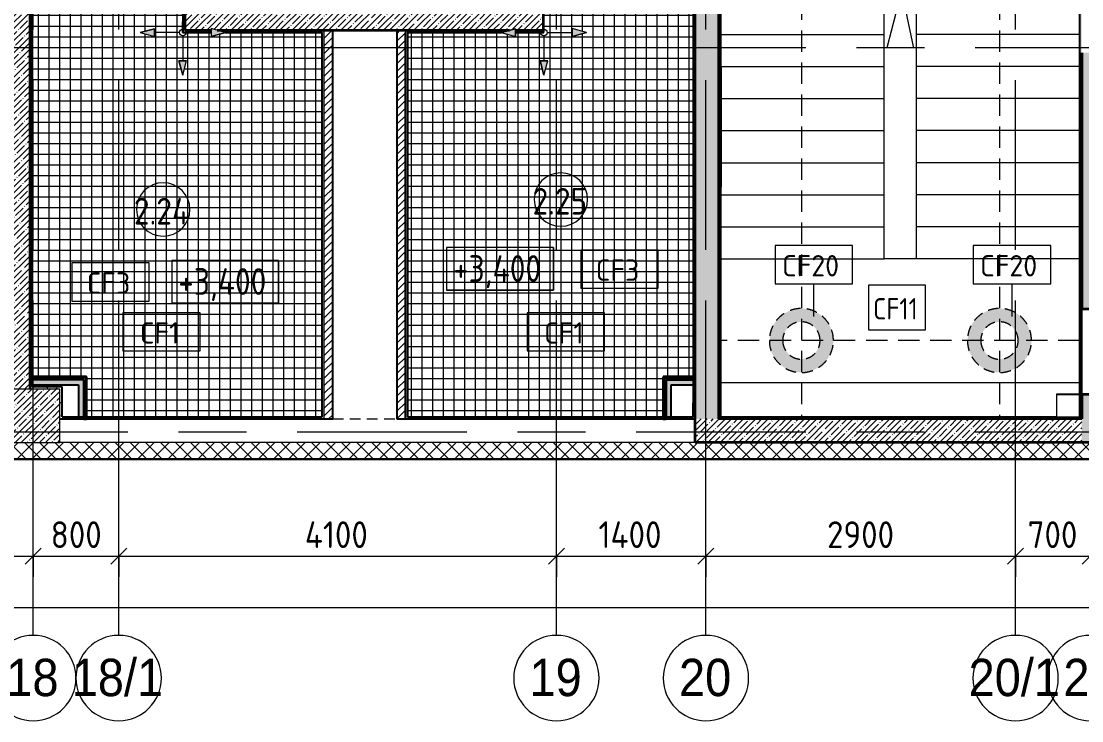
# Model space of a CAD drawing. Header units: millimetres. Extents: x 35146 to 234858, y -8553 to 29000.
# Drawn here: x 65547 to 75480, y -2706 to 3845 of the extents above; entities that cross this region are included whole.
import ezdxf

# ---------------------------------------------------------------- set-up
doc = ezdxf.new("R2010")
doc.units = ezdxf.units.MM
for name, pattern in [('200_ШТРИХ__ш1_п0_6_', [160, 100, -60]), ('ADSK_Штрих_ш2 п1', [300, 200, -100]), ('Осевая', [3175, 635, -476.25, 1587.5, -476.25])]:
    doc.linetypes.add(name, pattern=pattern)
for name, color, linetype, lineweight in [('A-ANNO-DIMS', 7, 'Continuous', 9), ('A-ANNO-DIMS-100', 7, 'Continuous', 9), ('A-AREA-IDEN', 7, 'Continuous', 9), ('A-CLNG-IDEN', 7, 'Continuous', 9), ('A-DETL', 7, 'Continuous', 9), ('A-DETL-1', 7, 'ADSK_Штрих_ш2 п1', 9), ('A-DETL-GENF', 7, 'Continuous', 9), ('A-DETL-MBND', 7, '200_ШТРИХ__ш1_п0_6_', 9), ('A-DETL-MBND-1', 7, 'Continuous', 9), ('A-FLOR', 7, 'Continuous', 9), ('A-WALL', 7, 'Continuous', 9), ('G-ANNO-DIMS', 7, 'Continuous', 9), ('I-WALL', 7, 'Continuous', 9), ('S-COLS', 7, 'Continuous', 9), ('S-STRS-1', 7, 'Continuous', 9), ('Оси', 7, 'Continuous', 9), ('Оси-1', 7, 'Continuous', 20), ('Оси-2', 7, 'Осевая', 9)]:
    doc.layers.add(name, color=color, linetype=linetype, lineweight=lineweight)
for name, color, linetype, lineweight, true_color in [('A-WALL-1', 7, 'Continuous', 25, 0x3c3c3c), ('A-WALL-2', 7, 'Continuous', 13, 0x3c3c3c), ('A-WALL-3', 7, 'Continuous', 35, 0x3c3c3c), ('A-WALL-FNSH-1', 7, 'Continuous', 9, 0x3c3c3c), ('A-WALL-FNSH-2', 7, 'Continuous', 13, 0x3c3c3c), ('G-ANNO-TEXT-1', 7, 'Continuous', 9, 0x3c3c3c)]:
    doc.layers.add(name, color=color, linetype=linetype, lineweight=lineweight, true_color=true_color)
doc.styles.add('Arial', font='arial.ttf', dxfattribs={"width": 0.9, "height": 350})
doc.styles.add('GOST Common', font='GOST_Common.ttf', dxfattribs={"width": 0.9, "height": 250})
doc.styles.add('GOST Common_1', font='GOST_Common.ttf', dxfattribs={"height": 200})
doc.styles.add('GOST Common_3', font='GOST_Common.ttf', dxfattribs={"width": 0.9, "height": 200})
doc.styles.add('ISOCPEUR', font='isocpeur.ttf', dxfattribs={"width": 0.9, "height": 250})
doc.dimstyles.new('ISO-2_5_0_9К_БОЛЬШОЙ', dxfattribs={"dimscale": 304.8, "dimtxt": 248.995294, "dimasz": 0.492126, "dimexe": 0.393701, "dimexo": 0.984252, "dimgap": 0, "dimtad": 1, "dimdec": 0, "dimrnd": 10, "dimzin": 0, "dimdsep": 46, "dimtxsty": 'ISOCPEUR', "dimblk1": 'OBLIQUE', "dimblk2": 'OBLIQUE', "dimsah": 1, "dimcen": 0.09, "dimdle": 0.393701, "dimazin": 0, "dimtfac": 1, "dimtdec": 4, "dimtix": 1, "dimtmove": 0, "dimatfit": 3, "dimfxl": 1, "dimtvp": 1, "dimtolj": 1, "dimtzin": 0, "dimarcsym": 2})
doc.dimstyles.new('ISO-2_5_0_9К_БОЛЬШОЙ_1', dxfattribs={"dimscale": 304.8, "dimtxt": 248.995294, "dimasz": 0.492126, "dimexe": 0.393701, "dimexo": 0.984252, "dimgap": 0, "dimtad": 1, "dimdec": 0, "dimrnd": 10, "dimzin": 0, "dimdsep": 46, "dimtxsty": 'ISOCPEUR', "dimblk1": 'OBLIQUE', "dimblk2": 'OBLIQUE', "dimsah": 1, "dimcen": 0.09, "dimdle": 0.393701, "dimazin": 0, "dimtfac": 1, "dimtdec": 4, "dimtix": 1, "dimtmove": 2, "dimatfit": 3, "dimfxl": 1, "dimtvp": 1, "dimtolj": 1, "dimtzin": 0, "dimarcsym": 2})
pattern_1 = [(45, (0, 0), (-57.02463, 57.02463), []), (45, (57.025, 0), (-57.02463, 57.02463), [100.806, -20.161, 3.353, -16.808])]
pattern_2 = [(45, (0, 0), (-35.35534, 35.35534), [])]
pattern_3 = [(0, (0, 0), (121.92, 30.48), [10.058, -81.382, 10.058, -81.382, -487.68]), (0, (0, 0), (121.92, 30.48), [-182.88, 10.058, -172.822, 10.058, -81.382, -213.36]), (0, (0, 0), (121.92, 30.48), [-457.2, 10.058, -50.902, 10.058, -142.342]), (120, (45.72, 15.24), (-87.356454, 90.345817), [10.058, -81.382, 10.058, -81.382, -487.68]), (120, (45.72, 15.24), (-87.356454, 90.345817), [-182.88, 10.058, -172.822, 10.058, -81.382, -213.36]), (120, (45.72, 15.24), (-87.356454, 90.345817), [-457.2, 10.058, -50.902, 10.058, -142.342]), (240, (60.96, 76.2), (-34.563546, -120.825817), [10.058, -81.382, 10.058, -81.382, -487.68]), (240, (60.96, 76.2), (-34.563546, -120.825817), [-182.88, 10.058, -172.822, 10.058, -81.382, -213.36]), (240, (60.96, 76.2), (-34.563546, -120.825817), [-457.2, 10.058, -50.902, 10.058, -142.342])]
pattern_4 = [(45, (0, 0), (-106.06602, 106.06602), []), (135, (0, 0), (-106.06602, -106.06602), [])]

# ---------------------------------------------------------------- blocks, each defined once
blk = doc.blocks.new('BSC_Колонна _Прямоугольная - 500х500-V10-План потолков с обозначением видов отделки и геометрии 2 этажа в осях 12-23')
at = {"layer": 'S-COLS'}
h = blk.add_hatch(dxfattribs=at)
h.set_pattern_fill('FP_11', color=256, style=0, pattern_type=2)
h.set_pattern_definition([(45, (-65660, -150), (-57.02463, 57.02463), []), (45, (-65602.975, -150), (-57.02463, 57.02463), [100.806, -20.161, 3.353, -16.808])])
h.paths.add_polyline_path([(-250, -250), (250, -250), (250, 250), (-250, 250), (-250, 183.4)])
for p, q in [((250, 250), (-250, 250)), ((-250, 250), (-250, -250)), ((250, -250), (250, 250)), ((-250, -250), (250, -250))]:
    blk.add_line(p, q, dxfattribs=at)
blk = doc.blocks.new('Начало раскладки_красным - Начало раскладки_красным-26102174-План потолков с обозначением видов отделки и геометрии 2 этажа в осях 12-23')
at = {"layer": 'A-DETL-GENF'}
for points in [[(-36.2, 264.8), (36.2, 264.8), (0, 400)], [(-264.8, -36.2), (-264.8, 36.2), (-400, 0)], [(264.8, -36.2), (400, 0), (264.8, 36.2)], [(0, -400), (36.2, -264.8), (-36.2, -264.8)]]:
    blk.add_hatch(color=256, dxfattribs=at).paths.add_polyline_path(points)
for p, q in [((0, 400), (-36.2, 264.8)), ((0, 400), (-36.2, 264.8)), ((36.2, 264.8), (0, 400)), ((0, 400), (36.2, 264.8)), ((-36.2, 264.8), (36.2, 264.8)), ((-36.2, 264.8), (36.2, 264.8)), ((0, 30), (0, 264.8)), ((-264.8, 36.2), (-400, 0)), ((-400, 0), (-264.8, 36.2)), ((-400, 0), (-264.8, -36.2)), ((-400, 0), (-264.8, -36.2)), ((-264.8, -36.2), (-264.8, 36.2)), ((-264.8, 36.2), (-264.8, -36.2)), ((-30, 0), (-264.8, 0)), ((30, 0), (264.8, 0)), ((400, 0), (264.8, 36.2)), ((264.8, 36.2), (264.8, -36.2)), ((400, 0), (264.8, 36.2)), ((264.8, 36.2), (264.8, -36.2)), ((400, 0), (264.8, -36.2)), ((0, -30), (0, -264.8)), ((264.8, -36.2), (400, 0)), ((36.2, -264.8), (-36.2, -264.8)), ((-36.2, -264.8), (0, -400)), ((0, -400), (-36.2, -264.8)), ((-36.2, -264.8), (36.2, -264.8)), ((0, -400), (36.2, -264.8)), ((0, -400), (36.2, -264.8))]:
    blk.add_line(p, q, dxfattribs=at)
blk.add_circle((0, 0), 30, dxfattribs=at)
blk = doc.blocks.new('Ось сетки - D8-29747960-План потолков с обозначением видов отделки и геометрии 2 этажа в осях 12-23')
at = {"layer": 'Оси-1'}
for start, end in [(360, 180), (180, 360)]:
    blk.add_arc((0, 0), 4, start, end, dxfattribs=at)
blk = doc.blocks.new('DIMBLOCK14-План потолков с обозначением видов отделки и геометрии 2 этажа в осях 12-23')
at = {"layer": 'A-ANNO-DIMS-100'}
for p, q in [((38310, -1840.8), (38310, -1526.9)), ((84560, -1840.8), (84560, -1526.9)), ((38190, -1646.9), (84680, -1646.9)), ((38310, -1646.9), (38310, -1840.8)), ((84560, -1646.9), (84560, -1840.8))]:
    blk.add_line(p, q, dxfattribs=at)
at = {"layer": 'A-ANNO-DIMS-100', "lineweight": 20}
for p, q in [((38310, -1646.9), (38385, -1571.9)), ((84560, -1646.9), (84635, -1571.9)), ((38310, -1646.9), (38235, -1721.9)), ((84560, -1646.9), (84485, -1721.9))]:
    blk.add_line(p, q, dxfattribs=at)
at = {"layer": 'A-ANNO-DIMS-100', "color": 0, "insert": (62678.4, -1320.3), "char_height": 250, "width": 976.828, "attachment_point": 1, "line_spacing_factor": 1.149209, "style": 'ISOCPEUR'}
blk.add_mtext('46250', dxfattribs=at)
blk = doc.blocks.new('_Oblique')
at = {"color": 0, "linetype": 'ByBlock', "lineweight": -2}
blk.add_line((-0.5, -0.5), (0.5, 0.5), dxfattribs=at)
blk = doc.blocks.new('DIMBLOCK25-План потолков с обозначением видов отделки и геометрии 2 этажа в осях 12-23')
at = {"layer": 'A-ANNO-DIMS-100'}
for p, q in [((61160, -1358.9), (61160, -1045)), ((65660, -1358.9), (65660, -1045)), ((61160, -1165), (65660, -1165)), ((61160, -1165), (61160, -1358.9)), ((65660, -1165), (65660, -1358.9))]:
    blk.add_line(p, q, dxfattribs=at)
at = {"layer": 'A-ANNO-DIMS-100', "lineweight": 20}
for p, q in [((61160, -1165), (61235, -1090)), ((65660, -1165), (65735, -1090)), ((61160, -1165), (61085, -1240)), ((65660, -1165), (65585, -1240))]:
    blk.add_line(p, q, dxfattribs=at)
at = {"layer": 'A-ANNO-DIMS-100', "color": 0, "insert": (62709.7, -838.4), "char_height": 250, "width": 787.208, "attachment_point": 1, "line_spacing_factor": 1.149209, "style": 'ISOCPEUR'}
blk.add_mtext('4500', dxfattribs=at)
blk = doc.blocks.new('DIMBLOCK26-План потолков с обозначением видов отделки и геометрии 2 этажа в осях 12-23')
at = {"layer": 'A-ANNO-DIMS-100'}
for p, q in [((65660, -1358.9), (65660, -1045)), ((66460, -1358.9), (66460, -1045)), ((65660, -1165), (66460, -1165)), ((65660, -1165), (65660, -1358.9)), ((66460, -1165), (66460, -1358.9))]:
    blk.add_line(p, q, dxfattribs=at)
at = {"layer": 'A-ANNO-DIMS-100', "lineweight": 20}
for p, q in [((65660, -1165), (65735, -1090)), ((66460, -1165), (66535, -1090)), ((65660, -1165), (65585, -1240)), ((66460, -1165), (66385, -1240))]:
    blk.add_line(p, q, dxfattribs=at)
at = {"layer": 'A-ANNO-DIMS-100', "color": 0, "insert": (65823, -838.4), "char_height": 250, "width": 568.858, "attachment_point": 1, "line_spacing_factor": 1.149209, "style": 'ISOCPEUR'}
blk.add_mtext('800', dxfattribs=at)
blk = doc.blocks.new('DIMBLOCK27-План потолков с обозначением видов отделки и геометрии 2 этажа в осях 12-23')
at = {"layer": 'A-ANNO-DIMS-100'}
for p, q in [((66460, -1358.9), (66460, -1045)), ((70560, -1358.9), (70560, -1045)), ((66460, -1165), (70560, -1165)), ((66460, -1165), (66460, -1358.9)), ((70560, -1165), (70560, -1358.9))]:
    blk.add_line(p, q, dxfattribs=at)
at = {"layer": 'A-ANNO-DIMS-100', "lineweight": 20}
for p, q in [((66460, -1165), (66535, -1090)), ((70560, -1165), (70635, -1090)), ((66460, -1165), (66385, -1240)), ((70560, -1165), (70485, -1240))]:
    blk.add_line(p, q, dxfattribs=at)
at = {"layer": 'A-ANNO-DIMS-100', "color": 0, "insert": (68203.5, -838.4), "char_height": 250, "width": 735.494, "attachment_point": 1, "line_spacing_factor": 1.149209, "style": 'ISOCPEUR'}
blk.add_mtext('4100', dxfattribs=at)
blk = doc.blocks.new('DIMBLOCK28-План потолков с обозначением видов отделки и геометрии 2 этажа в осях 12-23')
at = {"layer": 'A-ANNO-DIMS-100'}
for p, q in [((70560, -1358.9), (70560, -1045)), ((71960, -1358.9), (71960, -1045)), ((70560, -1165), (71960, -1165)), ((70560, -1165), (70560, -1358.9)), ((71960, -1165), (71960, -1358.9))]:
    blk.add_line(p, q, dxfattribs=at)
at = {"layer": 'A-ANNO-DIMS-100', "lineweight": 20}
for p, q in [((70560, -1165), (70635, -1090)), ((71960, -1165), (72035, -1090)), ((70560, -1165), (70485, -1240)), ((71960, -1165), (71885, -1240))]:
    blk.add_line(p, q, dxfattribs=at)
at = {"layer": 'A-ANNO-DIMS-100', "color": 0, "insert": (70953.5, -838.4), "char_height": 250, "width": 735.494, "attachment_point": 1, "line_spacing_factor": 1.149209, "style": 'ISOCPEUR'}
blk.add_mtext('1400', dxfattribs=at)
blk = doc.blocks.new('DIMBLOCK29-План потолков с обозначением видов отделки и геометрии 2 этажа в осях 12-23')
at = {"layer": 'A-ANNO-DIMS-100'}
for p, q in [((71960, -1358.9), (71960, -1045)), ((74860, -1358.9), (74860, -1045)), ((71960, -1165), (74860, -1165)), ((71960, -1165), (71960, -1358.9)), ((74860, -1165), (74860, -1358.9))]:
    blk.add_line(p, q, dxfattribs=at)
at = {"layer": 'A-ANNO-DIMS-100', "lineweight": 20}
for p, q in [((71960, -1165), (72035, -1090)), ((74860, -1165), (74935, -1090)), ((71960, -1165), (71885, -1240)), ((74860, -1165), (74785, -1240))]:
    blk.add_line(p, q, dxfattribs=at)
at = {"layer": 'A-ANNO-DIMS-100', "color": 0, "insert": (73094, -838.4), "char_height": 250, "width": 758.478, "attachment_point": 1, "line_spacing_factor": 1.149209, "style": 'ISOCPEUR'}
blk.add_mtext('2900', dxfattribs=at)
blk = doc.blocks.new('DIMBLOCK30-План потолков с обозначением видов отделки и геометрии 2 этажа в осях 12-23')
at = {"layer": 'A-ANNO-DIMS-100'}
for p, q in [((74860, -1358.9), (74860, -1045)), ((75560, -1358.9), (75560, -1045)), ((74860, -1165), (75560, -1165)), ((74860, -1165), (74860, -1358.9)), ((75560, -1165), (75560, -1358.9))]:
    blk.add_line(p, q, dxfattribs=at)
at = {"layer": 'A-ANNO-DIMS-100', "lineweight": 20}
for p, q in [((74860, -1165), (74935, -1090)), ((75560, -1165), (75635, -1090)), ((74860, -1165), (74785, -1240)), ((75560, -1165), (75485, -1240))]:
    blk.add_line(p, q, dxfattribs=at)
at = {"layer": 'A-ANNO-DIMS-100', "color": 0, "insert": (74973, -838.4), "char_height": 250, "width": 568.858, "attachment_point": 1, "line_spacing_factor": 1.149209, "style": 'ISOCPEUR'}
blk.add_mtext('700', dxfattribs=at)
blk = doc.blocks.new('Марка_Помещения - Номер-25198446-План потолков с обозначением видов отделки и геометрии 2 этажа в осях 12-23')
at = {"layer": 'A-AREA-IDEN'}
for start, end in [(360, 180), (180, 360)]:
    blk.add_arc((0, 0), 2.5, start, end, dxfattribs=at)
blk = doc.blocks.new('М_потолков - Марка_ Имя типа-25382930-План потолков с обозначением видов отделки и геометрии 2 этажа в осях 12-23')
at = {"layer": 'A-CLNG-IDEN'}
for p, q in [((3.625, 1.984375), (-3.625, 1.984375)), ((-3.625, 1.984375), (-3.625, -1.59375)), ((3.625, -1.59375), (3.625, 1.984375)), ((-3.625, -1.59375), (3.625, -1.59375))]:
    blk.add_line(p, q, dxfattribs=at)
blk = doc.blocks.new('Высотные отметки - 10х4_h_-17668695-План потолков с обозначением видов отделки и геометрии 2 этажа в осях 12-23')
at = {"layer": 'G-ANNO-DIMS'}
for p, q in [((-5, 4), (-5, 0)), ((5, 4), (-5, 4)), ((5, 4), (-5, 4)), ((-5, 4), (-5, 0)), ((5, 4), (5, 0)), ((5, 0), (5, 4)), ((5, 0), (-5, 0)), ((-5, 0), (5, 0))]:
    blk.add_line(p, q, dxfattribs=at)

msp = doc.modelspace()

# ---------------------------------------------------------------- hatches: boundary and pattern name
at = {"layer": 'A-DETL-MBND'}
h = msp.add_hatch(dxfattribs=at)
h.set_pattern_fill('FP_48', color=256, style=0, pattern_type=2)
h.set_pattern_definition([(270, (67007.5, 3900), (100, 6e-15), []), (0, (67007.5, 3900), (0, 100), [])])
h.paths.add_polyline_path([(67617.3, 141), (68364, 141), (68364, 3739), (67459.1, 3739), (67324.8, 3702.9), (67324.7, 3739), (67059, 3739), (67059, 4003.8), (67023.6, 4003.7), (67059, 4139), (67059, 7659), (65931, 7659), (65931, 7379), (65651, 7379), (65651, 515.5), (66160, 515.5), (66160, 141)])
h.paths.add_polyline_path([(67060.2, 3339), (67023.9, 3474.2), (67096.4, 3474.3)])
h.paths.add_polyline_path([(66795.3, 3702.6), (66660, 3738.8), (66795.2, 3775.1)])
h = msp.add_hatch(dxfattribs=at)
h.set_pattern_fill('FP_49', color=256, style=0, pattern_type=2)
h.set_pattern_definition([(270, (70502.5, 3900), (100, 6e-15), []), (0, (70502.5, 3900), (0, 100), [])])
h.paths.add_polyline_path([(70549.1, 141), (71560, 141), (71560, 515.5), (71839, 515.5), (71839, 7659), (70441, 7659), (70441.8, 4139), (70478.1, 4003.8), (70441, 4003.7), (70441, 3739), (70177.2, 3739), (70177.3, 3702.6), (70042, 3739), (69166, 3739), (69166, 141)])
h.paths.add_polyline_path([(70442.2, 3339), (70405.9, 3474.2), (70478.4, 3474.3)])
h.paths.add_polyline_path([(70706.8, 3702.9), (70706.7, 3775.4), (70842, 3739.2)])
at = {"layer": 'A-DETL-MBND-1'}
h = msp.add_hatch(color=256, dxfattribs=at)
h.paths.add_polyline_path([(72853.8, 554.9), (72912.3, 560.6), (72968.6, 577.7), (73020.4, 605.4), (73065.9, 642.7), (73103.2, 688.2), (73130.9, 740), (73148, 796.3), (73153.8, 854.9), (73148, 913.4), (73130.9, 969.7), (73103.2, 1021.5), (73065.9, 1067), (73020.4, 1104.3), (72968.6, 1132), (72912.3, 1149.1), (72853.8, 1154.9), (72795.2, 1149.1), (72739, 1132), (72687.1, 1104.3), (72641.6, 1067), (72604.3, 1021.5), (72576.6, 969.7), (72559.5, 913.4), (72553.8, 854.9), (72559.5, 796.3), (72576.6, 740), (72604.3, 688.2), (72641.6, 642.7), (72687.1, 605.4), (72739, 577.7), (72795.2, 560.6)])
h.paths.add_polyline_path([(72853.8, 679.9), (72808.5, 685.8), (72766.3, 703.3), (72730, 731.1), (72702.2, 767.4), (72684.7, 809.6), (72678.8, 854.9), (72684.7, 900.1), (72702.2, 942.4), (72730, 978.6), (72766.3, 1006.4), (72808.5, 1023.9), (72853.8, 1029.9), (72899.1, 1023.9), (72941.3, 1006.4), (72977.5, 978.6), (73005.3, 942.4), (73022.8, 900.1), (73028.8, 854.9), (73022.8, 809.6), (73005.3, 767.4), (72977.5, 731.1), (72941.3, 703.3), (72899.1, 685.8)])
h = msp.add_hatch(color=256, dxfattribs=at)
h.paths.add_polyline_path([(74709, 554.9), (74767.5, 560.6), (74823.8, 577.7), (74875.7, 605.4), (74921.1, 642.7), (74958.4, 688.2), (74986.2, 740), (75003.2, 796.3), (75009, 854.9), (75003.2, 913.4), (74986.2, 969.7), (74958.4, 1021.5), (74921.1, 1067), (74875.7, 1104.3), (74823.8, 1132), (74767.5, 1149.1), (74709, 1154.9), (74650.5, 1149.1), (74594.2, 1132), (74542.3, 1104.3), (74496.9, 1067), (74459.6, 1021.5), (74431.8, 969.7), (74414.7, 912.5), (74409, 854.9), (74414.8, 796.3), (74431.8, 740), (74459.6, 688.2), (74496.9, 642.7), (74542.3, 605.4), (74594.2, 577.7), (74650.5, 560.6)])
h.paths.add_polyline_path([(74709, 679.9), (74663.7, 685.8), (74621.5, 703.3), (74585.3, 731.1), (74557.4, 767.4), (74540, 809.6), (74534, 854.9), (74540, 900.1), (74557.4, 942.4), (74585.3, 978.6), (74621.5, 1006.4), (74663.7, 1023.9), (74709, 1029.9), (74754.3, 1023.9), (74796.5, 1006.4), (74832.7, 978.6), (74860.6, 942.4), (74878, 900.1), (74884, 854.9), (74878, 809.6), (74860.6, 767.4), (74832.7, 731.1), (74796.5, 703.3), (74754.3, 685.8)])
at = {"layer": 'A-WALL'}
h = msp.add_hatch(dxfattribs=at)
h.set_pattern_fill('FP_20', color=256, style=0, pattern_type=2)
h.set_pattern_definition([(45, (0, 0), (-70.71068, 70.71068), []), (135, (0, 0), (-70.71068, -70.71068), [])])
h.paths.add_polyline_path([(74946.9, -250), (75700, -250), (75700, -100), (38742.7, -100), (38742.7, -250), (73481, -250)])
at = {"layer": 'I-WALL'}
h = msp.add_hatch(dxfattribs=at)
h.set_pattern_fill('FP_17', color=256, style=0, pattern_type=2)
h.set_pattern_definition(pattern_1)
h.paths.add_polyline_path([(72080, 120), (72080, 7900), (71860, 7900), (71860, 120), (72015.1, 120)])
h = msp.add_hatch(dxfattribs=at)
h.set_pattern_fill('FP_17', color=256, style=0, pattern_type=2)
h.set_pattern_definition(pattern_1)
h.paths.add_polyline_path([(75480, -100), (75700, -100), (75700, 350), (75480, 350), (75480, 120)])
h.paths.add_polyline_path([(75700, 1150), (75700, 3550), (75480, 3550), (75480, 1150)])
h.paths.add_polyline_path([(75700, 4050), (75700, 7900), (75480, 7900), (75480, 4050), (75679.8, 4050)])
h = msp.add_hatch(dxfattribs=at)
h.set_pattern_fill('FP_45', color=256, style=0, pattern_type=2)
h.set_pattern_definition(pattern_3)
h.paths.add_polyline_path([(67080, 3760), (67079.9, 4003.8), (67060, 4003.7), (67060, 3760)])
h.paths.add_polyline_path([(67080, 4063.7), (67080, 7660), (67060, 7660), (67060, 4138.1), (67079.5, 4065.4)])
h = msp.add_hatch(dxfattribs=at)
h.set_pattern_fill('FP_45', color=256, style=0, pattern_type=2)
h.set_pattern_definition(pattern_3)
h.paths.add_polyline_path([(71840, 140), (71860, 140), (71860, 7660), (71840, 7660), (71840, 141)])
h = msp.add_hatch(dxfattribs=at)
h.set_pattern_fill('FP_45', color=256, style=0, pattern_type=2)
h.set_pattern_definition(pattern_3)
h.paths.add_polyline_path([(72100, 120), (72100, 7680), (72080, 7680), (72080, 120)])
h = msp.add_hatch(dxfattribs=at)
h.set_pattern_fill('FP_45', color=256, style=0, pattern_type=2)
h.set_pattern_definition(pattern_3)
h.paths.add_polyline_path([(75460, 130), (75480, 130), (75480, 7660), (75460, 7659), (75460, 333.4)])
h = msp.add_hatch(dxfattribs=at)
h.set_pattern_fill('FP_17', color=256, style=0, pattern_type=2)
h.set_pattern_definition(pattern_1)
h.paths.add_polyline_path([(65630, 400), (65630, 7400), (65410, 7400), (65410, 400), (65620.5, 400)])
h = msp.add_hatch(dxfattribs=at)
h.set_pattern_fill('FP_45', color=256, style=0, pattern_type=2)
h.set_pattern_definition(pattern_3)
h.paths.add_polyline_path([(65630, 400), (65650, 400), (65650, 7400), (65630, 7400), (65630, 1491.5)])
h = msp.add_hatch(dxfattribs=at)
h.set_pattern_fill('FP_17', color=256, style=0, pattern_type=2)
h.set_pattern_definition(pattern_1)
h.paths.add_polyline_path([(68385, 3760), (70121.1, 3760), (70177.2, 3775.1), (70177.3, 3760), (70440, 3760), (70440, 3980), (67080, 3980), (67080, 3760), (67324.8, 3760), (67324.7, 3775.4), (67382.3, 3760), (68365, 3760)])
h = msp.add_hatch(dxfattribs=at)
h.set_pattern_fill('FP_45', color=256, style=0, pattern_type=2)
h.set_pattern_definition(pattern_3)
h.paths.add_polyline_path([(68364, 3740), (68365, 3740), (68365, 3760), (67382.3, 3760), (67460, 3740), (67617.3, 3740)])
h.paths.add_polyline_path([(67324.7, 3740), (67324.8, 3740), (67324.7, 3760), (67060, 3760), (67060, 3740)])
h = msp.add_hatch(dxfattribs=at)
h.set_pattern_fill('FP_45', color=256, style=0, pattern_type=2)
h.set_pattern_definition(pattern_3)
h.paths.add_polyline_path([(68365, 140), (68385, 140), (68385, 3760), (68365, 3760), (68365, 141)])
h = msp.add_hatch(dxfattribs=at)
h.set_pattern_fill('FP_21', color=256, style=0, pattern_type=2)
h.set_pattern_definition(pattern_2)
h.paths.add_polyline_path([(68465, 120), (68465, 3760), (68385, 3760), (68385, 120)])
h = msp.add_hatch(dxfattribs=at)
h.set_pattern_fill('FP_21', color=256, style=0, pattern_type=2)
h.set_pattern_definition(pattern_2)
h.paths.add_polyline_path([(69145, 120), (69145, 3760), (69065, 3760), (69065, 120)])
h = msp.add_hatch(dxfattribs=at)
h.set_pattern_fill('FP_45', color=256, style=0, pattern_type=2)
h.set_pattern_definition(pattern_3)
h.paths.add_polyline_path([(70177.2, 3740), (70441, 3740), (70440, 3760), (70177.2, 3760), (70177.2, 3755.9)])
h.paths.add_polyline_path([(69165, 3740), (70046.6, 3740), (70121.1, 3760), (69145, 3760), (69145, 3740)])
h = msp.add_hatch(dxfattribs=at)
h.set_pattern_fill('FP_45', color=256, style=0, pattern_type=2)
h.set_pattern_definition(pattern_3)
h.paths.add_polyline_path([(69145, 120), (69165, 120), (69165, 3740), (69145, 3740), (69145, 1491.5)])
h = msp.add_hatch(dxfattribs=at)
h.set_pattern_fill('FP_55', color=256, style=0, pattern_type=2)
h.set_pattern_definition(pattern_4)
h.paths.add_polyline_path([(65630, 503), (66160, 503), (66160, 515.5), (65630, 515.5)])
h = msp.add_hatch(dxfattribs=at)
h.set_pattern_fill('FP_55', color=256, style=0, pattern_type=2)
h.set_pattern_definition(pattern_4)
h.paths.add_polyline_path([(66147.5, 490.5), (66147.5, 503), (65630, 503), (65630, 490.5), (66135, 490.5)])
h = msp.add_hatch(dxfattribs=at)
h.set_pattern_fill('FP_55', color=256, style=0, pattern_type=2)
h.set_pattern_definition(pattern_4)
h.paths.add_polyline_path([(66160, 120), (66160, 503), (66147.5, 503), (66147.5, 120), (66151.4, 120)])
h = msp.add_hatch(dxfattribs=at)
h.set_pattern_fill('FP_55', color=256, style=0, pattern_type=2)
h.set_pattern_definition(pattern_4)
h.paths.add_polyline_path([(71860, 503), (71860, 515.5), (71560, 515.5), (71560, 503), (71572.5, 503)])
h = msp.add_hatch(dxfattribs=at)
h.set_pattern_fill('FP_55', color=256, style=0, pattern_type=2)
h.set_pattern_definition(pattern_4)
h.paths.add_polyline_path([(71572.5, 120), (71572.5, 503), (71560, 503), (71560, 120)])
h = msp.add_hatch(dxfattribs=at)
h.set_pattern_fill('FP_55', color=256, style=0, pattern_type=2)
h.set_pattern_definition(pattern_4)
h.paths.add_polyline_path([(71585, 490.5), (71860, 490.5), (71860, 503), (71572.5, 503), (71572.5, 490.5)])
for points in [[(66135, 440.5), (66135, 490.5), (65630, 490.5), (65630, 440.5), (66085, 440.5)], [(66085, 120), (66135, 120), (66135, 440.5), (66085, 440.5), (66085, 333.4)], [(71635, 440.5), (71860, 440.5), (71860, 490.5), (71585, 490.5), (71585, 440.5)], [(71585, 120), (71635, 120), (71635, 440.5), (71585, 440.5), (71585, 333.4)]]:
    msp.add_hatch(color=256, dxfattribs=at).paths.add_polyline_path(points)
h = msp.add_hatch(dxfattribs=at)
h.set_pattern_fill('FP_45', color=256, style=0, pattern_type=2)
h.set_pattern_definition(pattern_3)
h.paths.add_polyline_path([(65930, 400), (65930, 420), (65650, 420), (65650, 400), (65910, 400)])
h = msp.add_hatch(dxfattribs=at)
h.set_pattern_fill('FP_45', color=256, style=0, pattern_type=2)
h.set_pattern_definition(pattern_3)
h.paths.add_polyline_path([(65930, 120), (65930, 400), (65910, 400), (65910, 120)])
h = msp.add_hatch(dxfattribs=at)
h.set_pattern_fill('FP_55', color=256, style=0, pattern_type=2)
h.set_pattern_definition(pattern_4)
h.paths.add_polyline_path([(66135, 120), (66147.5, 120), (66147.5, 490.5), (66135, 490.5), (66135, 333.4)])
h = msp.add_hatch(dxfattribs=at)
h.set_pattern_fill('FP_55', color=256, style=0, pattern_type=2)
h.set_pattern_definition(pattern_4)
h.paths.add_polyline_path([(71585, 120), (71585, 490.5), (71572.5, 490.5), (71572.5, 120)])
h = msp.add_hatch(dxfattribs=at)
h.set_pattern_fill('FP_45', color=256, style=0, pattern_type=2)
h.set_pattern_definition(pattern_3)
h.paths.add_polyline_path([(66151.4, 120), (68385, 120), (68385, 140), (65930, 140), (65930, 120)])
h = msp.add_hatch(dxfattribs=at)
h.set_pattern_fill('FP_45', color=256, style=0, pattern_type=2)
h.set_pattern_definition(pattern_3)
h.paths.add_polyline_path([(70549.1, 120), (71860, 120), (71860, 140), (69165, 140), (69165, 120)])
h = msp.add_hatch(dxfattribs=at)
h.set_pattern_fill('FP_17', color=256, style=0, pattern_type=2)
h.set_pattern_definition(pattern_1)
h.paths.add_polyline_path([(75480, -100), (75480, 120), (71860, 120), (71860, -100), (74946.9, -100)])

# ---------------------------------------------------------------- linework, layer by layer
at = {"layer": 'A-CLNG-IDEN'}
for p, q in [((72971.1, 1079.9), (72971.1, 1385.8)), ((74826.4, 1079.9), (74826.4, 1385.8))]:
    msp.add_line(p, q, dxfattribs=at)
at = {"layer": 'A-DETL'}
for p, q in [((73630, 1620), (73630, 5520)), ((73930, 5520), (73930, 1620)), ((73930, 1620), (73630, 1620))]:
    msp.add_line(p, q, dxfattribs=at)
at = {"layer": 'A-DETL-1'}
for p, q in [((72853.8, 7659), (72853.8, 141)), ((74709, 7659), (74709, 120)), ((75459, 854.9), (72101.4, 854.9))]:
    msp.add_line(p, q, dxfattribs=at)
at = {"layer": 'A-DETL-MBND'}
for p, q in [((71839, 515.5), (71839, 7659)), ((65651, 7379), (65651, 515.5)), ((67059, 3739), (67059, 4003.8)), ((70441, 4003.8), (70441, 3760)), ((67324.8, 3739), (67059, 3739)), ((68364, 3739), (67459.1, 3739)), ((68364, 141), (68364, 3739)), ((69166, 3739), (69166, 141)), ((70042.9, 3739), (69166, 3739)), ((70441, 3739), (70177.2, 3739)), ((65661, 516.5), (65661, 515.5)), ((65661, 516.5), (66160, 516.5)), ((66160, 516.5), (66160, 515.5)), ((66160, 141), (68364, 141)), ((68465, 120), (69065, 120)), ((69166, 141), (71560, 141))]:
    msp.add_line(p, q, dxfattribs=at)
for centre, radius, start, end in [((72853.8, 854.9), 300, 0, 180), ((74709, 854.9), 300, 0, 180), ((72853.8, 854.9), 175, 0, 180), ((74709, 854.9), 175, 0, 180), ((72853.8, 854.9), 300, 180, 360), ((72853.8, 854.9), 175, 180, 0), ((74709, 854.9), 300, 180, 360), ((74709, 854.9), 175, 180, 0)]:
    msp.add_arc(centre, radius, start, end, dxfattribs=at)
at = {"layer": 'A-FLOR'}
for p, q in [((75460, 460), (72100, 460)), ((72100, 140), (75460.2, 140))]:
    msp.add_line(p, q, dxfattribs=at)
at = {"layer": 'A-WALL'}
for p, q in [((68385, 120), (68385, 3760)), ((69145, 3760), (69145, 3740)), ((66147.5, 503), (65630, 503)), ((66147.5, 503), (66147.5, 120)), ((71572.5, 503), (71572.5, 120)), ((71572.5, 503), (71860, 503)), ((75459, 350), (75459, 351)), ((72101, 140), (72101, 139)), ((38742.7, -250), (75850, -250))]:
    msp.add_line(p, q, dxfattribs=at)
at = {"layer": 'A-WALL-1'}
for p, q in [((72100, 120), (72100, 7680)), ((75460, 7660), (75460, 130)), ((65650, 7380), (65650, 420)), ((67060, 4003.8), (67060, 3740)), ((67060, 3740), (67324.8, 3740)), ((67457.1, 3740), (68365, 3740)), ((68365, 140), (68365, 3740)), ((68465, 120), (68465, 3760)), ((69065, 3760), (69065, 120)), ((69145, 120), (69145, 3740)), ((69165, 3740), (70046.6, 3740)), ((69165, 3740), (69165, 140)), ((70177.2, 3740), (70441, 3740)), ((70440, 3760), (70441, 3760)), ((70441, 3740), (70441, 3760)), ((75480, 350), (75480, 1150)), ((65630, 440.5), (66085, 440.5)), ((65930, 420), (65650, 420)), ((65930, 140), (65930, 420)), ((66085, 440.5), (66085, 120)), ((71635, 120), (71635, 440.5)), ((71635, 440.5), (71860, 440.5)), ((71840, 140), (71840, 272.5)), ((65910, 120), (68465, 120)), ((65930, 140), (68365, 140)), ((69065, 120), (71860, 120)), ((69165, 140), (71840, 140)), ((75460, 130), (75480, 130))]:
    msp.add_line(p, q, dxfattribs=at)
at = {"layer": 'A-WALL-2'}
msp.add_line((71860, -100), (65910, -100), dxfattribs=at)
at = {"layer": 'A-WALL-3'}
for p, q in [((71860, -100), (71860, 7900)), ((72080, 120), (72080, 7680)), ((65630, 400), (65630, 7400)), ((67080, 3980), (67080, 3760)), ((70440, 3760), (70440, 3980)), ((67080, 3760), (67324.8, 3760)), ((67382.3, 3760), (70121.1, 3760)), ((69145, 3760), (70121.1, 3760)), ((70177.2, 3760), (70440, 3760)), ((75480, 3550), (75480, 1150)), ((75480, 1150), (75700, 1150)), ((66160, 515.5), (65630, 515.5)), ((66160, 120), (66160, 515.5)), ((71560, 515.5), (71560, 120)), ((71860, 515.5), (71560, 515.5)), ((66135, 490.5), (65630, 490.5)), ((66135, 490.5), (66135, 120)), ((71585, 490.5), (71585, 120)), ((71585, 490.5), (71860, 490.5)), ((75700, 350), (75480, 350)), ((75480, 350), (75480, 120)), ((66135, 120), (66160, 120)), ((71560, 120), (71585, 120)), ((75480, 120), (72080, 120)), ((75700, -100), (71860, -100))]:
    msp.add_line(p, q, dxfattribs=at)
at = {"layer": 'A-WALL-FNSH-1'}
msp.add_line((38742.7, -258), (75858, -258), dxfattribs=at)
at = {"layer": 'A-WALL-FNSH-2'}
for p, q in [((71839, 7659), (71839, 141)), ((71840, 272.5), (71840, 7660)), ((72100.4, 7659), (72100.4, 3414.8)), ((72101.4, 3414.8), (72101.4, 7659)), ((75459, 7659), (75459, 351)), ((65651, 7379), (65651, 420)), ((67059, 4003.8), (67059, 3739)), ((70441, 3760), (70441, 4003.8)), ((67059, 3739), (67324.8, 3739)), ((67459.1, 3739), (68364, 3739)), ((68364, 3739), (68364, 141)), ((69166, 3739), (70042.9, 3739)), ((69166, 141), (69166, 3739)), ((70177.2, 3739), (70441, 3739)), ((70441, 3739), (70441, 3740)), ((72101, 3423), (72100, 3423)), ((72100.4, 3414.8), (72101.4, 3414.8)), ((72101, 140), (72101, 3423)), ((66160, 515.5), (66160, 151)), ((66161, 515.5), (66160, 515.5)), ((66161, 151), (66161, 515.5)), ((71782.5, 516.5), (71560, 516.5)), ((71560, 516.5), (71560, 515.5)), ((71782.5, 515.5), (71782.5, 516.5)), ((65931, 421), (65651, 421)), ((65931, 141), (65931, 421)), ((75244, 351), (75244, 140)), ((75459, 351), (75244, 351)), ((75245, 130), (75245, 350)), ((75245, 350), (75459, 350)), ((75459, 350), (75459, 140.5)), ((68364, 141), (65931, 141)), ((66160, 151), (66161, 151)), ((71839, 141), (69166, 141)), ((72100, 130), (72101, 130)), ((75244, 140), (72101, 140)), ((72101, 130), (72101, 139)), ((72101, 139), (75244, 139)), ((75244, 139), (75244, 130)), ((75244, 130), (75245, 130)), ((75459, 140.5), (75460, 140.5)), ((38742.7, -253), (75853, -253))]:
    msp.add_line(p, q, dxfattribs=at)
at = {"layer": 'G-ANNO-TEXT-1'}
for p in [(73657.4, 3599.8), (73906.4, 3594)]:
    msp.add_line(p, (73793.5, 4129.5), dxfattribs=at)
at = {"layer": 'G-ANNO-TEXT-1', "flags": 128}
msp.add_lwpolyline([(73485.6, 1376.3), (74012, 1376.3), (74012, 952.3), (73485.6, 952.3)], close=True, dxfattribs=at)
at = {"layer": 'I-WALL'}
for p, q in [((72100.4, 2292), (72100.4, 3414.8)), ((72101.4, 3414.8), (72101.4, 2292)), ((72100, 2304.8), (72101, 2304.8)), ((72101.4, 2292), (72100.4, 2292))]:
    msp.add_line(p, q, dxfattribs=at)
at = {"layer": 'S-STRS-1'}
for p, q in [((72100, 3720), (73630, 3720)), ((72100, 3720), (73630, 3720)), ((75460, 3720), (73930, 3720)), ((75460, 3720), (73930, 3720)), ((72100, 3420), (73630, 3420)), ((72100, 3420), (73630, 3420)), ((75460, 3420), (73930, 3420)), ((75460, 3420), (73930, 3420)), ((72100, 3120), (73630, 3120)), ((72100, 3120), (73630, 3120)), ((75460, 3120), (73930, 3120)), ((75460, 3120), (73930, 3120)), ((72100, 2820), (73630, 2820)), ((72100, 2820), (73630, 2820)), ((75460, 2820), (73930, 2820)), ((75460, 2820), (73930, 2820)), ((72100, 2520), (73630, 2520)), ((72100, 2520), (73630, 2520)), ((75460, 2520), (73930, 2520)), ((75460, 2520), (73930, 2520)), ((72100, 2220), (73630, 2220)), ((72100, 2220), (73630, 2220)), ((75460, 2220), (73930, 2220)), ((75460, 2220), (73930, 2220)), ((72100, 1920), (73630, 1920)), ((72100, 1920), (73630, 1920)), ((75460, 1920), (73930, 1920)), ((75460, 1920), (73930, 1920)), ((72100, 1620), (73630, 1620)), ((72100, 1620), (73630, 1620)), ((75460, 1620), (73930, 1620)), ((75460, 1620), (73930, 1620))]:
    msp.add_line(p, q, dxfattribs=at)
at = {"layer": 'Оси'}
for p, q in [((65660, -1906.3), (65660, 593.7)), ((66460, -1906.3), (66460, 593.7)), ((70560, -1906.3), (70560, 593.7)), ((71960, -1906.3), (71960, 593.7)), ((74860, -1906.3), (74860, 593.7))]:
    msp.add_line(p, q, dxfattribs=at)
at = {"layer": 'Оси-2'}
for p, q in [((65660, 593.7), (65660, 24898.1)), ((66460, 593.7), (66460, 24898.1)), ((70560, 593.7), (70560, 24898.1)), ((71960, 593.7), (71960, 24898.1)), ((74860, 593.7), (74860, 24898.1)), ((38446.2, 3600), (82200, 3600)), ((38446.2, 0), (82200, 0))]:
    msp.add_line(p, q, dxfattribs=at)

# ---------------------------------------------------------------- block references
at = {"layer": 'A-AREA-IDEN', "xscale": 99.99999999999993, "yscale": 99.99999999999993, "zscale": 99.99999999999993}
for p in [(70601.1, 2175.1), (66876.8, 2082)]:
    msp.add_blockref('Марка_Помещения - Номер-25198446-План потолков с обозначением видов отделки и геометрии 2 этажа в осях 12-23', p, dxfattribs=at)
at = {"layer": 'A-CLNG-IDEN', "xscale": 99.99999999999993, "yscale": 99.99999999999993, "zscale": 99.99999999999993}
for p in [(71150.8, 1503.6), (72971.1, 1545.2), (74826.4, 1545.2), (66383, 1382.3), (66861, 916.2), (70647.8, 916.2)]:
    msp.add_blockref('М_потолков - Марка_ Имя типа-25382930-План потолков с обозначением видов отделки и геометрии 2 этажа в осях 12-23', p, dxfattribs=at)
at = {"layer": 'A-DETL-GENF', "rotation": 0.03359668727813597}
for p in [(67060, 3739), (70442, 3739)]:
    msp.add_blockref('Начало раскладки_красным - Начало раскладки_красным-26102174-План потолков с обозначением видов отделки и геометрии 2 этажа в осях 12-23', p, dxfattribs=at)
at = {"layer": 'G-ANNO-DIMS', "xscale": 99.99999999999993, "yscale": 99.99999999999993, "zscale": 99.99999999999993}
for p in [(70030.9, 1327), (67457.3, 1205.7)]:
    msp.add_blockref('Высотные отметки - 10х4_h_-17668695-План потолков с обозначением видов отделки и геометрии 2 этажа в осях 12-23', p, dxfattribs=at)
at = {"layer": 'S-COLS'}
msp.add_blockref('BSC_Колонна _Прямоугольная - 500х500-V10-План потолков с обозначением видов отделки и геометрии 2 этажа в осях 12-23', (65660, 150), dxfattribs=at)
at = {"layer": 'Оси-1', "xscale": 99.99999999999993, "yscale": 99.99999999999993, "zscale": 99.99999999999993}
for p in [(65660, -2306.3), (66460, -2306.3), (70560, -2306.3), (71960, -2306.3), (74860, -2306.3), (75560, -2306.3)]:
    msp.add_blockref('Ось сетки - D8-29747960-План потолков с обозначением видов отделки и геометрии 2 этажа в осях 12-23', p, dxfattribs=at)

# ---------------------------------------------------------------- texts
at = {"layer": 'A-AREA-IDEN', "char_height": 250, "attachment_point": 1, "style": 'GOST Common'}
for s, insert, width in [('2.24', (66602.1, 2190.6), 685.443), ('2.25', (70335.4, 2283.6), 663.797)]:
    msp.add_mtext(s, dxfattribs=dict(at, insert=insert, width=width))
at = {"layer": 'A-CLNG-IDEN', "char_height": 200, "attachment_point": 1, "style": 'GOST Common_1'}
for s, insert, width in [('CF3', (70928, 1613.4), 521.097), ('CF20', (72672.3, 1654.9), 705.485), ('CF20', (74527.6, 1654.9), 705.485), ('CF3', (66160.2, 1492), 521.097), ('CF1', (66658.2, 1025.9), 472.996), ('CF1', (70445, 1025.9), 472.996)]:
    msp.add_mtext(s, dxfattribs=dict(at, insert=insert, width=width))
at = {"layer": 'G-ANNO-DIMS', "char_height": 250, "width": 1055.976, "attachment_point": 1, "line_spacing_factor": 1.022761, "style": 'GOST Common'}
for insert in [(69590.9, 1653.7), (67017.3, 1532.4)]:
    msp.add_mtext('+3,400', dxfattribs=dict(at, insert=insert))
at = {"layer": 'G-ANNO-TEXT-1', "insert": (73525.6, 1251.9), "char_height": 200, "width": 533.924, "attachment_point": 1, "style": 'GOST Common_3'}
msp.add_mtext('CF11', dxfattribs=at)
at = {"layer": 'Оси', "char_height": 350, "attachment_point": 1, "style": 'Arial'}
for s, insert, width in [('18', (65407.4, -2125.6), 606.076), ('18/1', (66019.7, -2125.6), 1060.633), ('19', (70307.4, -2125.6), 606.076), ('20', (71707.4, -2125.6), 606.076), ('20/1', (74419.7, -2125.6), 1060.633), ('21', (75307.4, -2125.6), 606.076)]:
    msp.add_mtext(s, dxfattribs=dict(at, insert=insert, width=width))

# ---------------------------------------------------------------- dimensions: what is measured, and where the dimension line sits
at = {"layer": 'A-ANNO-DIMS'}
for base, p1, p2, override, picture, middle in [((65660, -1165), (61160, -1058.9), (65660, -1058.9), {"dimpost": '<>', "dimfxl": 4500}, 'DIMBLOCK25-План потолков с обозначением видов отделки и геометрии 2 этажа в осях 12-23', (63103.3, -1005)), ((84560, -1646.9), (38310, -1540.8), (84560, -1540.8), {"dimpost": '<>', "dimfxl": 46250}, 'DIMBLOCK14-План потолков с обозначением видов отделки и геометрии 2 этажа в осях 12-23', (63166.8, -1486.9))]:
    dim = msp.add_linear_dim(base=base, p1=p1, p2=p2, dimstyle='ISO-2_5_0_9К_БОЛЬШОЙ_1', override=override, dxfattribs=at)
    dim.commit()
    dim.dimension.update_dxf_attribs({"geometry": picture, "text_midpoint": middle, "dimtype": 160})
for base, p1, p2, override, picture, middle in [((66460, -1165), (65660, -1058.9), (66460, -1058.9), {"dimpost": '<>', "dimfxl": 800}, 'DIMBLOCK26-План потолков с обозначением видов отделки и геометрии 2 этажа в осях 12-23', (66060, -1040)), ((70560, -1165), (66460, -1058.9), (70560, -1058.9), {"dimpost": '<>', "dimfxl": 4100}, 'DIMBLOCK27-План потолков с обозначением видов отделки и геометрии 2 этажа в осях 12-23', (68510, -1040)), ((71960, -1165), (70560, -1058.9), (71960, -1058.9), {"dimpost": '<>', "dimfxl": 1400}, 'DIMBLOCK28-План потолков с обозначением видов отделки и геометрии 2 этажа в осях 12-23', (71260, -1040)), ((74860, -1165), (71960, -1058.9), (74860, -1058.9), {"dimpost": '<>', "dimfxl": 2900}, 'DIMBLOCK29-План потолков с обозначением видов отделки и геометрии 2 этажа в осях 12-23', (73410, -1040)), ((75560, -1165), (74860, -1058.9), (75560, -1058.9), {"dimpost": '<>', "dimfxl": 700}, 'DIMBLOCK30-План потолков с обозначением видов отделки и геометрии 2 этажа в осях 12-23', (75210, -1040))]:
    dim = msp.add_linear_dim(base=base, p1=p1, p2=p2, dimstyle='ISO-2_5_0_9К_БОЛЬШОЙ', override=override, dxfattribs=at)
    dim.commit()
    dim.dimension.update_dxf_attribs({"geometry": picture, "text_midpoint": middle})

doc.saveas('drawing.dxf')
